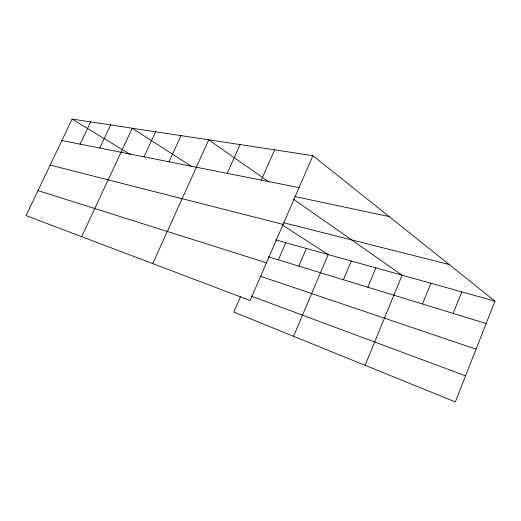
<?xml version="1.0" encoding="UTF-8"?>
<svg xmlns="http://www.w3.org/2000/svg" width="521" height="521" viewBox="0 0 521 521"><rect width="100%" height="100%" fill="white"/><g stroke="black" fill="none" stroke-linecap="round" stroke-linejoin="round"><path stroke-width="0.78" d="M312.926 155.655L250.113 300.519L26.05 215.596L72.093 119.088L312.926 155.655L494.95 301.131L455.315 401.912L233.792 312.04L240.585 296.456M453.166 313.401L461.769 291.864M422.479 303.997L430.88 283.242M365.091 365.312L402.069 275.192L293.447 199.139M367.846 287.253L375.888 267.879M343.43 279.777L351.304 261.014M293.531 336.279L328.178 254.554L282.447 225.072M298.833 266.107L306.381 248.465M278.409 259.849L285.808 242.714M261.275 180.116L274.613 149.84M227.215 173.356L240.057 144.591M152.751 263.619L208.739 139.836L269.044 182.057M169.051 161.803L181.021 135.623M144.03 156.834L155.61 131.767M81.667 236.677L132.23 128.218L191.63 166.512M99.785 148.042L110.647 124.936M80.123 144.141L90.654 121.901M61.875 140.514L299.061 187.625M294.671 196.515L389.109 216.547M283.639 222.747L449.063 264.466M50.153 165.079L283.111 224.414M275.687 239.888L494.95 301.131M268.367 256.775L486.152 323.508M37.974 190.608L266.472 262.792M259.992 276.091L476.064 349.161M251.298 296.123L465.579 375.817M72.093 119.088L130.556 154.652"/></g></svg>
